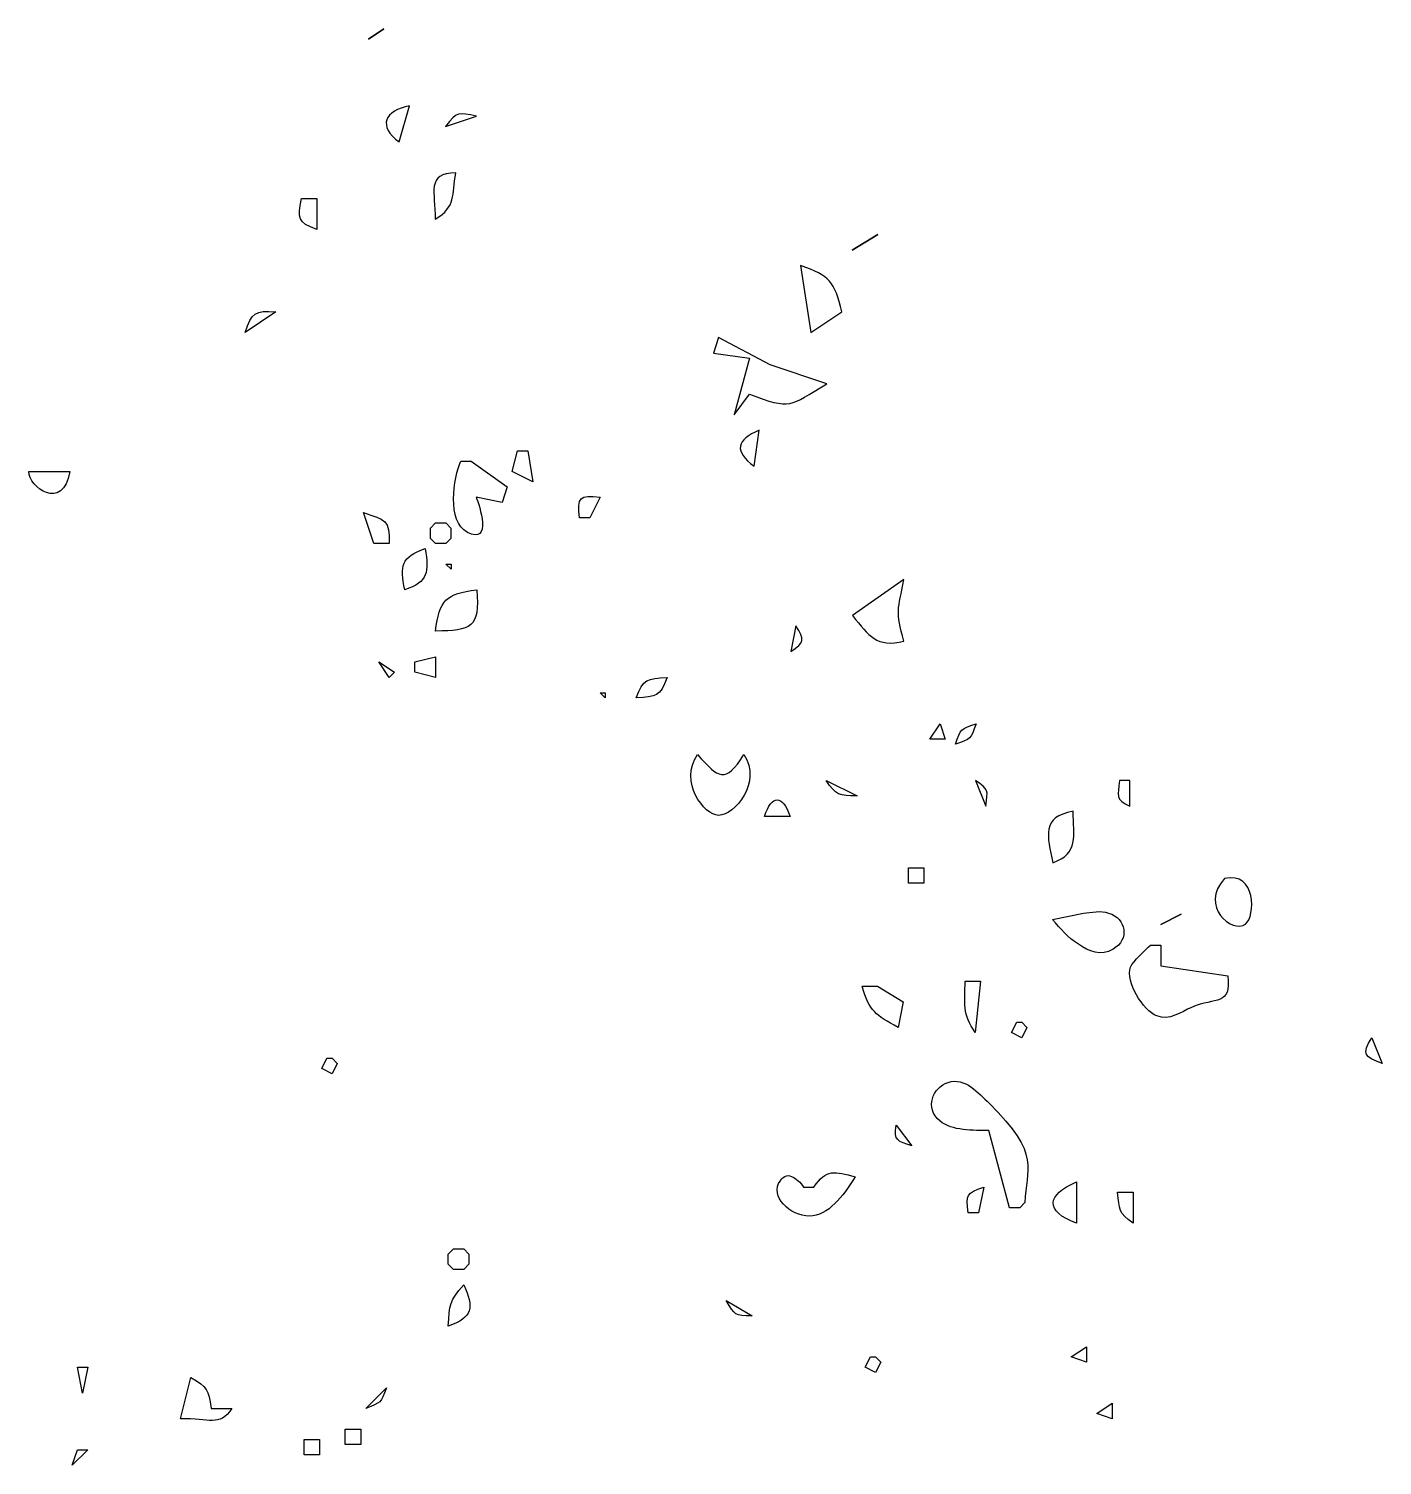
# Model space of a CAD drawing. Header units: centimetres. Extents: x -10.8 to 7.5, y -7.5 to 7.5.
# Drawn here: x 0.818 to 2.648, y 5.171 to 7.113 of the extents above; entities that cross this region are included whole.
import ezdxf

# ---------------------------------------------------------------- set-up
doc = ezdxf.new("R2010")
doc.units = ezdxf.units.CM
doc.header["$MEASUREMENT"] = 0
doc.layers.add('Layer 1', color=7, linetype='Continuous')

msp = doc.modelspace()

# ---------------------------------------------------------------- linework, layer by layer
at = {"layer": 'Layer 1'}
for points, knots in [([(1.29801, 7.11331), (1.29801, 7.11331), (1.27713, 7.09939), (1.27713, 7.09939), (1.27713, 7.09939), (1.27713, 7.09939), (1.29801, 7.11331), (1.29801, 7.11331)], [0, 0, 0, 0, 0.3333333, 0.3333333, 0.3333333, 0.3333333, 1, 1, 1, 1]), ([(1.33274, 7.00892), (1.33274, 7.00892), (1.31882, 6.9602), (1.31882, 6.9602), (1.31882, 6.9602), (1.2891, 6.98115), (1.29933, 7.00314), (1.33274, 7.00892)], [0, 0, 0, 0, 0.3333333, 0.3333333, 0.3333333, 0.3333333, 1, 1, 1, 1]), ([(1.42321, 6.99501), (1.42321, 6.99501), (1.38145, 6.98109), (1.38145, 6.98109), (1.38145, 6.98109), (1.39697, 7.00148), (1.3985, 7.00051), (1.42321, 6.99501)], [0, 0, 0, 0, 0.3333333, 0.3333333, 0.3333333, 0.3333333, 1, 1, 1, 1]), ([(1.39536, 6.91845), (1.38951, 6.88748), (1.39633, 6.87356), (1.36752, 6.85582), (1.36752, 6.85582), (1.36773, 6.89222), (1.35458, 6.91804), (1.39536, 6.91845)], [0, 0, 0, 0, 0.3333333, 0.3333333, 0.3333333, 0.3333333, 1, 1, 1, 1]), ([(1.18657, 6.88365), (1.18205, 6.85679), (1.18065, 6.85136), (1.20745, 6.84189), (1.20745, 6.84189), (1.20745, 6.84189), (1.20745, 6.88365), (1.20745, 6.88365), (1.20745, 6.88365), (1.20745, 6.88365), (1.18657, 6.88365), (1.18657, 6.88365)], [0, 0, 0, 0, 0.25, 0.25, 0.25, 0.25, 0.5, 0.5, 0.5, 0.5, 1, 1, 1, 1]), ([(1.96582, 6.83494), (1.96582, 6.83494), (1.93102, 6.81406), (1.93102, 6.81406), (1.93102, 6.81406), (1.93102, 6.81406), (1.96582, 6.83494), (1.96582, 6.83494)], [0, 0, 0, 0, 0.3333333, 0.3333333, 0.3333333, 0.3333333, 1, 1, 1, 1]), ([(1.91703, 6.73055), (1.91703, 6.73055), (1.87527, 6.70271), (1.87527, 6.70271), (1.87527, 6.70271), (1.87527, 6.70271), (1.86135, 6.79318), (1.86135, 6.79318), (1.86135, 6.79318), (1.9013, 6.77912), (1.90721, 6.77147), (1.91703, 6.73055)], [0, 0, 0, 0, 0.25, 0.25, 0.25, 0.25, 0.5, 0.5, 0.5, 0.5, 1, 1, 1, 1]), ([(1.11037, 6.70269), (1.11037, 6.70269), (1.15213, 6.73053), (1.15213, 6.73053), (1.15213, 6.73053), (1.12381, 6.73262), (1.11935, 6.72969), (1.11037, 6.70269)], [0, 0, 0, 0, 0.3333333, 0.3333333, 0.3333333, 0.3333333, 1, 1, 1, 1]), ([(1.82015, 6.65899), (1.82015, 6.65899), (1.8967, 6.6331), (1.8967, 6.6331), (1.8967, 6.6331), (1.84562, 6.60297), (1.84903, 6.59802), (1.79231, 6.61918), (1.79231, 6.61918), (1.79231, 6.61918), (1.77143, 6.59134), (1.77143, 6.59134), (1.77143, 6.59134), (1.77143, 6.59134), (1.79231, 6.66789), (1.79231, 6.66789), (1.79231, 6.66789), (1.79231, 6.66789), (1.74359, 6.67485), (1.74359, 6.67485), (1.74359, 6.67485), (1.74359, 6.67485), (1.75055, 6.69573), (1.75055, 6.69573), (1.75055, 6.69573), (1.75055, 6.69573), (1.82014, 6.65898), (1.82014, 6.65898), (1.82014, 6.65898), (1.82014, 6.65898), (1.82015, 6.65899), (1.82015, 6.65899)], [0, 0, 0, 0, 0.1111111, 0.1111111, 0.1111111, 0.1111111, 0.2222222, 0.2222222, 0.2222222, 0.2222222, 0.3333333, 0.3333333, 0.3333333, 0.3333333, 0.4444444, 0.4444444, 0.4444444, 0.4444444, 0.5555556, 0.5555556, 0.5555556, 0.5555556, 0.6666667, 0.6666667, 0.6666667, 0.6666667, 0.7777778, 0.7777778, 0.7777778, 0.7777778, 1, 1, 1, 1]), ([(1.80559, 6.57047), (1.80559, 6.57047), (1.79863, 6.52175), (1.79863, 6.52175), (1.79863, 6.52175), (1.77114, 6.54235), (1.7742, 6.55787), (1.80559, 6.57047)], [0, 0, 0, 0, 0.3333333, 0.3333333, 0.3333333, 0.3333333, 1, 1, 1, 1]), ([(1.40209, 6.52871), (1.39228, 6.50637), (1.38302, 6.44694), (1.41086, 6.43246), (1.41086, 6.43246), (1.44489, 6.41471), (1.42714, 6.46976), (1.42297, 6.47999), (1.42297, 6.47999), (1.42297, 6.47999), (1.45777, 6.47303), (1.45777, 6.47303), (1.45777, 6.47303), (1.45777, 6.47303), (1.46473, 6.49391), (1.46473, 6.49391), (1.46473, 6.49391), (1.46473, 6.49391), (1.41601, 6.52871), (1.41601, 6.52871), (1.41601, 6.52871), (1.41601, 6.52871), (1.40209, 6.52871), (1.40209, 6.52871)], [0, 0, 0, 0, 0.1428571, 0.1428571, 0.1428571, 0.1428571, 0.2857143, 0.2857143, 0.2857143, 0.2857143, 0.4285714, 0.4285714, 0.4285714, 0.4285714, 0.5714286, 0.5714286, 0.5714286, 0.5714286, 0.7142857, 0.7142857, 0.7142857, 0.7142857, 1, 1, 1, 1]), ([(1.47863, 6.54263), (1.47863, 6.54263), (1.47167, 6.51479), (1.47167, 6.51479), (1.47167, 6.51479), (1.47167, 6.51479), (1.49951, 6.50087), (1.49951, 6.50087), (1.49951, 6.50087), (1.49951, 6.50087), (1.49255, 6.54263), (1.49255, 6.54263), (1.49255, 6.54263), (1.49255, 6.54263), (1.47863, 6.54263), (1.47863, 6.54263)], [0, 0, 0, 0, 0.2, 0.2, 0.2, 0.2, 0.4, 0.4, 0.4, 0.4, 0.6, 0.6, 0.6, 0.6, 1, 1, 1, 1]), ([(0.87359, 6.51479), (0.87359, 6.51479), (0.81791, 6.51479), (0.81791, 6.51479), (0.81791, 6.51479), (0.81791, 6.49398), (0.86384, 6.45953), (0.87359, 6.51479)], [0, 0, 0, 0, 0.3333333, 0.3333333, 0.3333333, 0.3333333, 1, 1, 1, 1]), ([(1.56262, 6.45215), (1.56262, 6.45215), (1.57654, 6.45215), (1.57654, 6.45215), (1.57654, 6.45215), (1.57654, 6.45215), (1.59046, 6.47999), (1.59046, 6.47999), (1.59046, 6.47999), (1.56283, 6.48368), (1.55893, 6.47978), (1.56262, 6.45215)], [0, 0, 0, 0, 0.25, 0.25, 0.25, 0.25, 0.5, 0.5, 0.5, 0.5, 1, 1, 1, 1]), ([(1.28448, 6.41737), (1.28448, 6.41737), (1.30536, 6.41737), (1.30536, 6.41737), (1.30536, 6.41737), (1.3064, 6.44959), (1.29937, 6.44938), (1.27056, 6.45913), (1.27056, 6.45913), (1.27056, 6.45913), (1.28448, 6.41737), (1.28448, 6.41737)], [0, 0, 0, 0, 0.25, 0.25, 0.25, 0.25, 0.5, 0.5, 0.5, 0.5, 1, 1, 1, 1]), ([(1.36785, 6.44523), (1.36785, 6.44523), (1.36089, 6.43827), (1.36089, 6.43827), (1.36089, 6.43827), (1.36089, 6.43827), (1.36089, 6.42435), (1.36089, 6.42435), (1.36089, 6.42435), (1.36089, 6.42435), (1.36785, 6.41739), (1.36785, 6.41739), (1.36785, 6.41739), (1.36785, 6.41739), (1.38177, 6.4174), (1.38177, 6.4174), (1.38177, 6.4174), (1.38177, 6.4174), (1.38873, 6.42436), (1.38873, 6.42436), (1.38873, 6.42436), (1.38873, 6.42436), (1.38873, 6.43828), (1.38873, 6.43828), (1.38873, 6.43828), (1.38873, 6.43828), (1.38177, 6.44524), (1.38177, 6.44524), (1.38177, 6.44524), (1.38177, 6.44524), (1.36785, 6.44523), (1.36785, 6.44523)], [0, 0, 0, 0, 0.1111111, 0.1111111, 0.1111111, 0.1111111, 0.2222222, 0.2222222, 0.2222222, 0.2222222, 0.3333333, 0.3333333, 0.3333333, 0.3333333, 0.4444444, 0.4444444, 0.4444444, 0.4444444, 0.5555556, 0.5555556, 0.5555556, 0.5555556, 0.6666667, 0.6666667, 0.6666667, 0.6666667, 0.7777778, 0.7777778, 0.7777778, 0.7777778, 1, 1, 1, 1]), ([(1.32614, 6.35476), (1.35836, 6.36576), (1.35871, 6.37884), (1.35398, 6.41044), (1.35398, 6.41044), (1.32071, 6.39937), (1.32016, 6.38726), (1.32614, 6.35476)], [0, 0, 0, 0, 0.3333333, 0.3333333, 0.3333333, 0.3333333, 1, 1, 1, 1]), ([(1.38183, 6.38956), (1.38183, 6.38956), (1.38879, 6.3826), (1.38879, 6.3826), (1.38879, 6.3826), (1.38879, 6.3826), (1.38879, 6.38956), (1.38879, 6.38956), (1.38879, 6.38956), (1.38879, 6.38956), (1.38183, 6.38956), (1.38183, 6.38956)], [0, 0, 0, 0, 0.25, 0.25, 0.25, 0.25, 0.5, 0.5, 0.5, 0.5, 1, 1, 1, 1]), ([(1.36787, 6.29909), (1.41617, 6.29972), (1.428, 6.30306), (1.42355, 6.35477), (1.42355, 6.35477), (1.38214, 6.3499), (1.37275, 6.3405), (1.36787, 6.29909)], [0, 0, 0, 0, 0.3333333, 0.3333333, 0.3333333, 0.3333333, 1, 1, 1, 1]), ([(2.00111, 6.36868), (1.99332, 6.32741), (1.98893, 6.32637), (2.00111, 6.28517), (2.00111, 6.28517), (1.96395, 6.27682), (1.95406, 6.29206), (1.93152, 6.31997), (1.93152, 6.31997), (1.93152, 6.31997), (2.00111, 6.36869), (2.00111, 6.36869), (2.00111, 6.36869), (2.00111, 6.36869), (2.00111, 6.36868), (2.00111, 6.36868)], [0, 0, 0, 0, 0.2, 0.2, 0.2, 0.2, 0.4, 0.4, 0.4, 0.4, 0.6, 0.6, 0.6, 0.6, 1, 1, 1, 1]), ([(1.84806, 6.27125), (1.84806, 6.27125), (1.85502, 6.30605), (1.85502, 6.30605), (1.85502, 6.30605), (1.86748, 6.28705), (1.86678, 6.28406), (1.84806, 6.27125)], [0, 0, 0, 0, 0.3333333, 0.3333333, 0.3333333, 0.3333333, 1, 1, 1, 1]), ([(1.29129, 6.25733), (1.29129, 6.25733), (1.30521, 6.23645), (1.30521, 6.23645), (1.30521, 6.23645), (1.30521, 6.23645), (1.31217, 6.24341), (1.31217, 6.24341), (1.31217, 6.24341), (1.31217, 6.24341), (1.29129, 6.25733), (1.29129, 6.25733)], [0, 0, 0, 0, 0.25, 0.25, 0.25, 0.25, 0.5, 0.5, 0.5, 0.5, 1, 1, 1, 1]), ([(1.34007, 6.25733), (1.34007, 6.25733), (1.34007, 6.24341), (1.34007, 6.24341), (1.34007, 6.24341), (1.34007, 6.24341), (1.36791, 6.23645), (1.36791, 6.23645), (1.36791, 6.23645), (1.36791, 6.23645), (1.36791, 6.26429), (1.36791, 6.26429), (1.36791, 6.26429), (1.36791, 6.26429), (1.34007, 6.25733), (1.34007, 6.25733)], [0, 0, 0, 0, 0.2, 0.2, 0.2, 0.2, 0.4, 0.4, 0.4, 0.4, 0.6, 0.6, 0.6, 0.6, 1, 1, 1, 1]), ([(1.63922, 6.20861), (1.66643, 6.21091), (1.67165, 6.20979), (1.68098, 6.23645), (1.68098, 6.23645), (1.65377, 6.23415), (1.64855, 6.23527), (1.63922, 6.20861)], [0, 0, 0, 0, 0.3333333, 0.3333333, 0.3333333, 0.3333333, 1, 1, 1, 1]), ([(1.59043, 6.21557), (1.59043, 6.21557), (1.59739, 6.20861), (1.59739, 6.20861), (1.59739, 6.20861), (1.59739, 6.20861), (1.59739, 6.21557), (1.59739, 6.21557), (1.59739, 6.21557), (1.59739, 6.21557), (1.59043, 6.21557), (1.59043, 6.21557)], [0, 0, 0, 0, 0.25, 0.25, 0.25, 0.25, 0.5, 0.5, 0.5, 0.5, 1, 1, 1, 1]), ([(2.03593, 6.15294), (2.03593, 6.15294), (2.05681, 6.15294), (2.05681, 6.15294), (2.05681, 6.15294), (2.05681, 6.15294), (2.04985, 6.17382), (2.04985, 6.17382), (2.04985, 6.17382), (2.04985, 6.17382), (2.03593, 6.15294), (2.03593, 6.15294)], [0, 0, 0, 0, 0.25, 0.25, 0.25, 0.25, 0.5, 0.5, 0.5, 0.5, 1, 1, 1, 1]), ([(2.07073, 6.14598), (2.0921, 6.15343), (2.09112, 6.15245), (2.09857, 6.17382), (2.09857, 6.17382), (2.0772, 6.16637), (2.07818, 6.16735), (2.07073, 6.14598)], [0, 0, 0, 0, 0.3333333, 0.3333333, 0.3333333, 0.3333333, 1, 1, 1, 1]), ([(1.75047, 6.04989), (1.77232, 6.04989), (1.80949, 6.09478), (1.78464, 6.13201), (1.78464, 6.13201), (1.75938, 6.09234), (1.75089, 6.10007), (1.72201, 6.13201), (1.72201, 6.13201), (1.69626, 6.09533), (1.73147, 6.04989), (1.75047, 6.04989)], [0, 0, 0, 0, 0.25, 0.25, 0.25, 0.25, 0.5, 0.5, 0.5, 0.5, 1, 1, 1, 1]), ([(1.81242, 6.0485), (1.81242, 6.0485), (1.84722, 6.0485), (1.84722, 6.0485), (1.84722, 6.0485), (1.83671, 6.07843), (1.82293, 6.07843), (1.81242, 6.0485)], [0, 0, 0, 0, 0.3333333, 0.3333333, 0.3333333, 0.3333333, 1, 1, 1, 1]), ([(1.89598, 6.09722), (1.90955, 6.07662), (1.91345, 6.07655), (1.93774, 6.07634), (1.93774, 6.07634), (1.93774, 6.07634), (1.89598, 6.09722), (1.89598, 6.09722)], [0, 0, 0, 0, 0.3333333, 0.3333333, 0.3333333, 0.3333333, 1, 1, 1, 1]), ([(2.11172, 6.06242), (2.11172, 6.06242), (2.0978, 6.09722), (2.0978, 6.09722), (2.0978, 6.09722), (2.11624, 6.08441), (2.11464, 6.08441), (2.11172, 6.06242)], [0, 0, 0, 0, 0.3333333, 0.3333333, 0.3333333, 0.3333333, 1, 1, 1, 1]), ([(2.30659, 6.09722), (2.30659, 6.09722), (2.30659, 6.06242), (2.30659, 6.06242), (2.30659, 6.06242), (2.2862, 6.07154), (2.29037, 6.07606), (2.29267, 6.09722), (2.29267, 6.09722), (2.29267, 6.09722), (2.30659, 6.09722), (2.30659, 6.09722)], [0, 0, 0, 0, 0.25, 0.25, 0.25, 0.25, 0.5, 0.5, 0.5, 0.5, 1, 1, 1, 1]), ([(2.23001, 6.05546), (2.23001, 6.02198), (2.23787, 5.99839), (2.20217, 5.98587), (2.20217, 5.98587), (2.19521, 6.0222), (2.18609, 6.04774), (2.23001, 6.05546)], [0, 0, 0, 0, 0.3333333, 0.3333333, 0.3333333, 0.3333333, 1, 1, 1, 1]), ([(2.0072, 5.97892), (2.0072, 5.97892), (2.0072, 5.95804), (2.0072, 5.95804), (2.0072, 5.95804), (2.0072, 5.95804), (2.02808, 5.95804), (2.02808, 5.95804), (2.02808, 5.95804), (2.02808, 5.95804), (2.02808, 5.97892), (2.02808, 5.97892), (2.02808, 5.97892), (2.02808, 5.97892), (2.0072, 5.97892), (2.0072, 5.97892)], [0, 0, 0, 0, 0.2, 0.2, 0.2, 0.2, 0.4, 0.4, 0.4, 0.4, 0.6, 0.6, 0.6, 0.6, 1, 1, 1, 1]), ([(2.4627, 5.90285), (2.44502, 5.8897), (2.40007, 5.92721), (2.43465, 5.96444), (2.43465, 5.96444), (2.47773, 5.97481), (2.47668, 5.91322), (2.4627, 5.90285)], [0, 0, 0, 0, 0.3333333, 0.3333333, 0.3333333, 0.3333333, 1, 1, 1, 1]), ([(2.23696, 5.87557), (2.25151, 5.8659), (2.26723, 5.85929), (2.28387, 5.86889), (2.28387, 5.86889), (2.30635, 5.88197), (2.30176, 5.91058), (2.27782, 5.91775), (2.27782, 5.91775), (2.26717, 5.92186), (2.25451, 5.91872), (2.24379, 5.91775), (2.24379, 5.91775), (2.24379, 5.91775), (2.20203, 5.90933), (2.20203, 5.90933), (2.20203, 5.90933), (2.21289, 5.89625), (2.22249, 5.88511), (2.23697, 5.87558), (2.23697, 5.87558), (2.23697, 5.87558), (2.23696, 5.87557), (2.23696, 5.87557)], [0, 0, 0, 0, 0.1428571, 0.1428571, 0.1428571, 0.1428571, 0.2857143, 0.2857143, 0.2857143, 0.2857143, 0.4285714, 0.4285714, 0.4285714, 0.4285714, 0.5714286, 0.5714286, 0.5714286, 0.5714286, 0.7142857, 0.7142857, 0.7142857, 0.7142857, 1, 1, 1, 1]), ([(2.34825, 5.90236), (2.34825, 5.90236), (2.37609, 5.91628), (2.37609, 5.91628), (2.37609, 5.91628), (2.37609, 5.91628), (2.34825, 5.90236), (2.34825, 5.90236)], [0, 0, 0, 0, 0.3333333, 0.3333333, 0.3333333, 0.3333333, 1, 1, 1, 1]), ([(2.33436, 5.87453), (2.32747, 5.86757), (2.31077, 5.85303), (2.30757, 5.84488), (2.30757, 5.84488), (2.29984, 5.82539), (2.32462, 5.786), (2.34279, 5.7787), (2.34279, 5.7787), (2.3597, 5.77195), (2.37529, 5.78406), (2.39004, 5.79039), (2.39004, 5.79039), (2.4224, 5.80417), (2.44412, 5.79227), (2.43876, 5.83277), (2.43876, 5.83277), (2.43876, 5.83277), (2.34829, 5.84669), (2.34829, 5.84669), (2.34829, 5.84669), (2.34829, 5.84669), (2.34829, 5.87453), (2.34829, 5.87453), (2.34829, 5.87453), (2.34829, 5.87453), (2.33436, 5.87452), (2.33436, 5.87452), (2.33436, 5.87452), (2.33436, 5.87452), (2.33436, 5.87453), (2.33436, 5.87453)], [0, 0, 0, 0, 0.1111111, 0.1111111, 0.1111111, 0.1111111, 0.2222222, 0.2222222, 0.2222222, 0.2222222, 0.3333333, 0.3333333, 0.3333333, 0.3333333, 0.4444444, 0.4444444, 0.4444444, 0.4444444, 0.5555556, 0.5555556, 0.5555556, 0.5555556, 0.6666667, 0.6666667, 0.6666667, 0.6666667, 0.7777778, 0.7777778, 0.7777778, 0.7777778, 1, 1, 1, 1]), ([(1.9445, 5.81885), (1.95445, 5.78524), (1.96294, 5.7796), (1.99321, 5.76317), (1.99321, 5.76317), (1.99321, 5.76317), (2.00017, 5.79797), (2.00017, 5.79797), (2.00017, 5.79797), (2.00017, 5.79797), (1.96537, 5.81885), (1.96537, 5.81885), (1.96537, 5.81885), (1.96537, 5.81885), (1.9445, 5.81885), (1.9445, 5.81885)], [0, 0, 0, 0, 0.2, 0.2, 0.2, 0.2, 0.4, 0.4, 0.4, 0.4, 0.6, 0.6, 0.6, 0.6, 1, 1, 1, 1]), ([(2.08369, 5.82581), (2.08369, 5.79672), (2.07965, 5.78064), (2.09761, 5.75622), (2.09761, 5.75622), (2.09761, 5.75622), (2.10457, 5.82581), (2.10457, 5.82581), (2.10457, 5.82581), (2.10457, 5.82581), (2.08369, 5.82581), (2.08369, 5.82581)], [0, 0, 0, 0, 0.25, 0.25, 0.25, 0.25, 0.5, 0.5, 0.5, 0.5, 1, 1, 1, 1]), ([(2.15354, 5.77017), (2.15354, 5.77017), (2.14658, 5.75625), (2.14658, 5.75625), (2.14658, 5.75625), (2.14658, 5.75625), (2.1605, 5.74929), (2.1605, 5.74929), (2.1605, 5.74929), (2.1605, 5.74929), (2.16746, 5.76321), (2.16746, 5.76321), (2.16746, 5.76321), (2.16746, 5.76321), (2.1605, 5.77017), (2.1605, 5.77017), (2.1605, 5.77017), (2.1605, 5.77017), (2.15354, 5.77017), (2.15354, 5.77017)], [0, 0, 0, 0, 0.1666667, 0.1666667, 0.1666667, 0.1666667, 0.3333333, 0.3333333, 0.3333333, 0.3333333, 0.5, 0.5, 0.5, 0.5, 0.6666667, 0.6666667, 0.6666667, 0.6666667, 1, 1, 1, 1]), ([(2.64775, 5.7145), (2.64775, 5.7145), (2.63383, 5.7493), (2.63383, 5.7493), (2.63383, 5.7493), (2.61942, 5.72731), (2.62437, 5.72272), (2.64775, 5.7145)], [0, 0, 0, 0, 0.3333333, 0.3333333, 0.3333333, 0.3333333, 1, 1, 1, 1]), ([(1.22103, 5.72146), (1.22103, 5.72146), (1.21407, 5.70754), (1.21407, 5.70754), (1.21407, 5.70754), (1.21407, 5.70754), (1.22799, 5.70058), (1.22799, 5.70058), (1.22799, 5.70058), (1.22799, 5.70058), (1.23495, 5.7145), (1.23495, 5.7145), (1.23495, 5.7145), (1.23495, 5.7145), (1.22799, 5.72146), (1.22799, 5.72146), (1.22799, 5.72146), (1.22799, 5.72146), (1.22103, 5.72146), (1.22103, 5.72146)], [0, 0, 0, 0, 0.1666667, 0.1666667, 0.1666667, 0.1666667, 0.3333333, 0.3333333, 0.3333333, 0.3333333, 0.5, 0.5, 0.5, 0.5, 0.6666667, 0.6666667, 0.6666667, 0.6666667, 1, 1, 1, 1]), ([(2.11626, 5.66063), (2.10172, 5.67462), (2.08369, 5.69647), (2.06093, 5.68895), (2.06093, 5.68895), (2.03957, 5.68199), (2.02899, 5.65436), (2.04952, 5.63682), (2.04952, 5.63682), (2.06567, 5.62304), (2.09587, 5.62415), (2.11598, 5.62395), (2.11598, 5.62395), (2.11598, 5.62395), (2.14382, 5.51956), (2.14382, 5.51956), (2.14382, 5.51956), (2.14382, 5.51956), (2.15774, 5.51956), (2.15774, 5.51956), (2.15774, 5.51956), (2.15774, 5.51956), (2.1647, 5.52652), (2.1647, 5.52652), (2.1647, 5.52652), (2.16533, 5.57169), (2.18836, 5.59083), (2.11626, 5.66063)], [0, 0, 0, 0, 0.125, 0.125, 0.125, 0.125, 0.25, 0.25, 0.25, 0.25, 0.375, 0.375, 0.375, 0.375, 0.5, 0.5, 0.5, 0.5, 0.625, 0.625, 0.625, 0.625, 0.75, 0.75, 0.75, 0.75, 1, 1, 1, 1]), ([(2.01161, 5.60308), (2.01161, 5.60308), (1.99073, 5.63092), (1.99073, 5.63092), (1.99073, 5.63092), (1.98669, 5.60997), (1.99296, 5.60948), (2.01161, 5.60308)], [0, 0, 0, 0, 0.3333333, 0.3333333, 0.3333333, 0.3333333, 1, 1, 1, 1]), ([(1.83171, 5.55206), (1.82148, 5.53042), (1.85307, 5.50501), (1.87813, 5.50842), (1.87813, 5.50842), (1.90249, 5.51169), (1.92364, 5.54183), (1.93499, 5.56131), (1.93499, 5.56131), (1.90778, 5.56869), (1.89616, 5.57251), (1.87931, 5.54739), (1.87931, 5.54739), (1.87931, 5.54739), (1.86539, 5.5474), (1.86539, 5.5474), (1.86539, 5.5474), (1.85732, 5.55895), (1.84166, 5.57301), (1.83171, 5.55206)], [0, 0, 0, 0, 0.1666667, 0.1666667, 0.1666667, 0.1666667, 0.3333333, 0.3333333, 0.3333333, 0.3333333, 0.5, 0.5, 0.5, 0.5, 0.6666667, 0.6666667, 0.6666667, 0.6666667, 1, 1, 1, 1]), ([(2.23422, 5.49868), (2.23422, 5.49868), (2.23422, 5.55436), (2.23422, 5.55436), (2.23422, 5.55436), (2.19372, 5.53717), (2.19121, 5.51462), (2.23422, 5.49868)], [0, 0, 0, 0, 0.3333333, 0.3333333, 0.3333333, 0.3333333, 1, 1, 1, 1]), ([(2.08807, 5.5126), (2.08807, 5.5126), (2.10199, 5.5126), (2.10199, 5.5126), (2.10199, 5.5126), (2.10199, 5.5126), (2.10895, 5.5474), (2.10895, 5.5474), (2.10895, 5.5474), (2.08536, 5.53905), (2.0848, 5.53724), (2.08807, 5.5126)], [0, 0, 0, 0, 0.25, 0.25, 0.25, 0.25, 0.5, 0.5, 0.5, 0.5, 1, 1, 1, 1]), ([(2.28993, 5.54044), (2.29264, 5.5172), (2.29118, 5.51232), (2.31081, 5.49868), (2.31081, 5.49868), (2.31081, 5.49868), (2.31081, 5.54044), (2.31081, 5.54044), (2.31081, 5.54044), (2.31081, 5.54044), (2.28993, 5.54044), (2.28993, 5.54044)], [0, 0, 0, 0, 0.25, 0.25, 0.25, 0.25, 0.5, 0.5, 0.5, 0.5, 1, 1, 1, 1]), ([(1.39206, 5.46389), (1.39206, 5.46389), (1.3851, 5.45693), (1.3851, 5.45693), (1.3851, 5.45693), (1.3851, 5.45693), (1.3851, 5.44301), (1.3851, 5.44301), (1.3851, 5.44301), (1.3851, 5.44301), (1.39206, 5.43605), (1.39206, 5.43605), (1.39206, 5.43605), (1.39206, 5.43605), (1.40598, 5.43605), (1.40598, 5.43605), (1.40598, 5.43605), (1.40598, 5.43605), (1.41294, 5.44301), (1.41294, 5.44301), (1.41294, 5.44301), (1.41294, 5.44301), (1.41294, 5.45693), (1.41294, 5.45693), (1.41294, 5.45693), (1.41294, 5.45693), (1.40598, 5.46389), (1.40598, 5.46389), (1.40598, 5.46389), (1.40598, 5.46389), (1.39206, 5.46389), (1.39206, 5.46389)], [0, 0, 0, 0, 0.1111111, 0.1111111, 0.1111111, 0.1111111, 0.2222222, 0.2222222, 0.2222222, 0.2222222, 0.3333333, 0.3333333, 0.3333333, 0.3333333, 0.4444444, 0.4444444, 0.4444444, 0.4444444, 0.5555556, 0.5555556, 0.5555556, 0.5555556, 0.6666667, 0.6666667, 0.6666667, 0.6666667, 0.7777778, 0.7777778, 0.7777778, 0.7777778, 1, 1, 1, 1]), ([(1.38514, 5.3595), (1.41848, 5.37091), (1.41987, 5.3849), (1.40602, 5.41518), (1.40602, 5.41518), (1.38626, 5.39374), (1.38681, 5.38804), (1.38514, 5.3595)], [0, 0, 0, 0, 0.3333333, 0.3333333, 0.3333333, 0.3333333, 1, 1, 1, 1]), ([(1.76099, 5.39429), (1.77296, 5.37376), (1.77206, 5.37362), (1.79579, 5.37341), (1.79579, 5.37341), (1.79579, 5.37341), (1.76099, 5.39429), (1.76099, 5.39429)], [0, 0, 0, 0, 0.3333333, 0.3333333, 0.3333333, 0.3333333, 1, 1, 1, 1]), ([(2.2272, 5.31774), (2.2272, 5.31774), (2.24808, 5.31078), (2.24808, 5.31078), (2.24808, 5.31078), (2.24808, 5.31078), (2.24808, 5.33166), (2.24808, 5.33166), (2.24808, 5.33166), (2.24808, 5.33166), (2.2272, 5.31774), (2.2272, 5.31774)], [0, 0, 0, 0, 0.25, 0.25, 0.25, 0.25, 0.5, 0.5, 0.5, 0.5, 1, 1, 1, 1]), ([(0.88386, 5.30382), (0.88386, 5.30382), (0.89082, 5.26902), (0.89082, 5.26902), (0.89082, 5.26902), (0.89082, 5.26902), (0.89778, 5.30382), (0.89778, 5.30382), (0.89778, 5.30382), (0.89778, 5.30382), (0.88386, 5.30382), (0.88386, 5.30382)], [0, 0, 0, 0, 0.25, 0.25, 0.25, 0.25, 0.5, 0.5, 0.5, 0.5, 1, 1, 1, 1]), ([(1.95572, 5.31774), (1.95572, 5.31774), (1.94876, 5.30382), (1.94876, 5.30382), (1.94876, 5.30382), (1.94876, 5.30382), (1.96268, 5.29686), (1.96268, 5.29686), (1.96268, 5.29686), (1.96268, 5.29686), (1.96964, 5.31078), (1.96964, 5.31078), (1.96964, 5.31078), (1.96964, 5.31078), (1.96268, 5.31774), (1.96268, 5.31774), (1.96268, 5.31774), (1.96268, 5.31774), (1.95572, 5.31774), (1.95572, 5.31774)], [0, 0, 0, 0, 0.1666667, 0.1666667, 0.1666667, 0.1666667, 0.3333333, 0.3333333, 0.3333333, 0.3333333, 0.5, 0.5, 0.5, 0.5, 0.6666667, 0.6666667, 0.6666667, 0.6666667, 1, 1, 1, 1]), ([(1.03689, 5.2899), (1.03689, 5.2899), (1.02297, 5.23422), (1.02297, 5.23422), (1.02297, 5.23422), (1.06333, 5.23547), (1.07461, 5.22218), (1.09256, 5.24814), (1.09256, 5.24814), (1.09256, 5.24814), (1.06472, 5.24814), (1.06472, 5.24814), (1.06472, 5.24814), (1.06034, 5.27431), (1.0602, 5.27674), (1.03688, 5.2899), (1.03688, 5.2899), (1.03688, 5.2899), (1.03689, 5.2899), (1.03689, 5.2899)], [0, 0, 0, 0, 0.1666667, 0.1666667, 0.1666667, 0.1666667, 0.3333333, 0.3333333, 0.3333333, 0.3333333, 0.5, 0.5, 0.5, 0.5, 0.6666667, 0.6666667, 0.6666667, 0.6666667, 1, 1, 1, 1]), ([(1.27353, 5.24815), (1.29413, 5.25643), (1.29385, 5.25504), (1.30137, 5.27599), (1.30137, 5.27599), (1.30137, 5.27599), (1.27353, 5.24815), (1.27353, 5.24815)], [0, 0, 0, 0, 0.3333333, 0.3333333, 0.3333333, 0.3333333, 1, 1, 1, 1]), ([(2.26178, 5.24119), (2.26178, 5.24119), (2.28266, 5.23423), (2.28266, 5.23423), (2.28266, 5.23423), (2.28266, 5.23423), (2.28266, 5.25511), (2.28266, 5.25511), (2.28266, 5.25511), (2.28266, 5.25511), (2.26178, 5.24119), (2.26178, 5.24119)], [0, 0, 0, 0, 0.25, 0.25, 0.25, 0.25, 0.5, 0.5, 0.5, 0.5, 1, 1, 1, 1]), ([(1.19008, 5.20639), (1.19008, 5.20639), (1.19008, 5.18551), (1.19008, 5.18551), (1.19008, 5.18551), (1.19008, 5.18551), (1.21096, 5.18551), (1.21096, 5.18551), (1.21096, 5.18551), (1.21096, 5.18551), (1.21096, 5.20639), (1.21096, 5.20639), (1.21096, 5.20639), (1.21096, 5.20639), (1.19008, 5.20639), (1.19008, 5.20639)], [0, 0, 0, 0, 0.2, 0.2, 0.2, 0.2, 0.4, 0.4, 0.4, 0.4, 0.6, 0.6, 0.6, 0.6, 1, 1, 1, 1]), ([(1.24579, 5.22031), (1.24579, 5.22031), (1.24579, 5.19943), (1.24579, 5.19943), (1.24579, 5.19943), (1.24579, 5.19943), (1.26666, 5.19943), (1.26666, 5.19943), (1.26666, 5.19943), (1.26666, 5.19943), (1.26666, 5.22031), (1.26666, 5.22031), (1.26666, 5.22031), (1.26666, 5.22031), (1.24579, 5.22031), (1.24579, 5.22031)], [0, 0, 0, 0, 0.2, 0.2, 0.2, 0.2, 0.4, 0.4, 0.4, 0.4, 0.6, 0.6, 0.6, 0.6, 1, 1, 1, 1]), ([(0.8838, 5.19222), (0.8838, 5.19222), (0.87684, 5.17134), (0.87684, 5.17134), (0.87684, 5.17134), (0.87684, 5.17134), (0.89772, 5.19222), (0.89772, 5.19222), (0.89772, 5.19222), (0.89772, 5.19222), (0.8838, 5.19222), (0.8838, 5.19222)], [0, 0, 0, 0, 0.25, 0.25, 0.25, 0.25, 0.5, 0.5, 0.5, 0.5, 1, 1, 1, 1])]:
    msp.add_open_spline(points, degree=3, knots=knots, dxfattribs=at)

doc.saveas('drawing.dxf')
